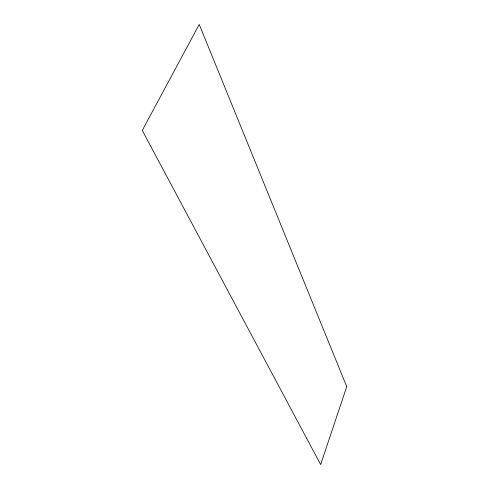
<?xml version="1.0" encoding="UTF-8"?>
<svg xmlns="http://www.w3.org/2000/svg" width="489" height="489" viewBox="0 0 489 489"><rect width="100%" height="100%" fill="white"/><g stroke="black" fill="none" stroke-linecap="round" stroke-linejoin="round"><path stroke-width="0.73" d="M346.732 386.634L320.656 464.55L142.268 130.441L199.231 24.45L346.732 386.634"/></g></svg>
